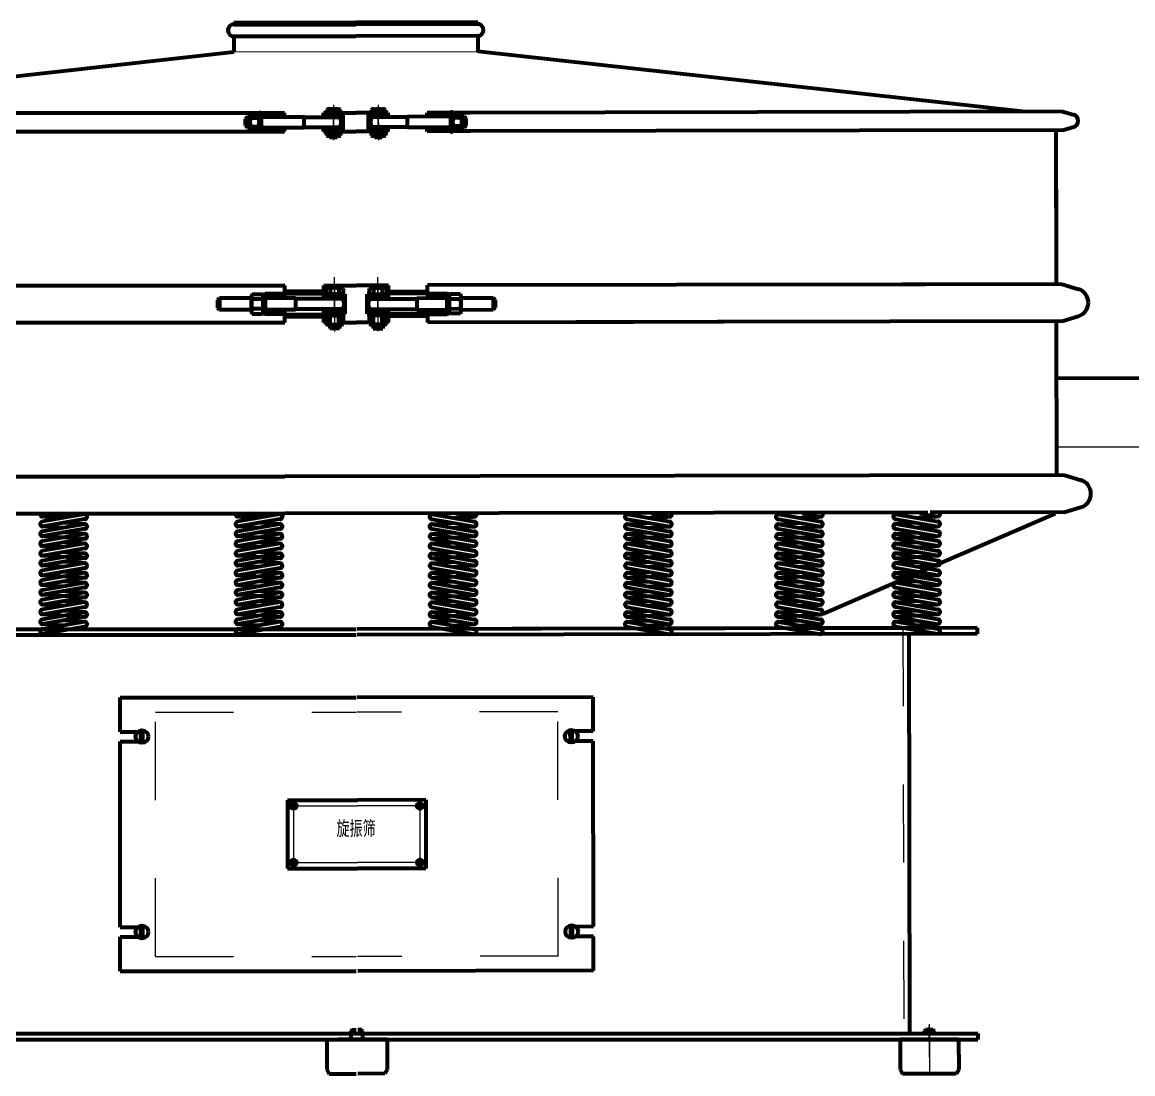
# Model space of a CAD drawing. Header units: millimetres. Extents: x 9671 to 25689, y -17516 to -2951.
# Drawn here: x 21316.52 to 21350.64, y -5479.08 to -5446.79 of the extents above; entities that cross this region are included whole.
import ezdxf

# ---------------------------------------------------------------- set-up
doc = ezdxf.new("R2010")
doc.units = ezdxf.units.MM
doc.linetypes.add('EB_DASH', pattern=[6, 3, -3])
doc.linetypes.add('EB_DASHDOT', pattern=[39, 30, -3, 3, -3])
doc.layers.add('01', color=7, linetype='Continuous')
for name, color, linetype, lineweight in [('CAXA0', 7, 'Continuous', 70), ('CAXA1', 1, 'EB_DASHDOT', 25), ('CAXA2', 6, 'EB_DASH', 25), ('CAXA3', 7, 'Continuous', 25), ('CAXA4', 3, 'Continuous', 25), ('CAXA5', 4, 'Continuous', 25)]:
    doc.layers.add(name, color=color, linetype=linetype, lineweight=lineweight)
doc.styles.add('标准', font='SIMFANG.TTF', dxfattribs={"width": 0.667})

msp = doc.modelspace()

# ---------------------------------------------------------------- linework, layer by layer
at = {"layer": '01', "color": 2}
msp.add_line((21323.022, -5447.699), (21330.518, -5447.692), dxfattribs=at)
at = {"layer": '01', "color": 2, "ltscale": 0.8}
msp.add_line((21348.301, -5459.832), (21352.681, -5459.832), dxfattribs=at)
at = {"layer": 'CAXA0', "color": 2, "ltscale": 0.8}
for p, q in [((21323.022, -5446.799), (21323.022, -5446.859)), ((21323.022, -5446.799), (21326.772, -5446.799)), ((21323.022, -5446.859), (21326.771, -5446.859)), ((21330.517, -5446.792), (21326.767, -5446.799)), ((21330.517, -5446.852), (21326.767, -5446.859)), ((21330.517, -5446.792), (21330.517, -5446.852)), ((21323.022, -5447.219), (21323.022, -5447.699)), ((21323.022, -5447.219), (21326.772, -5447.219)), ((21330.517, -5447.212), (21326.767, -5447.219)), ((21330.517, -5447.212), (21330.518, -5447.692)), ((21306.297, -5449.577), (21323.022, -5447.699)), ((21347.247, -5449.538), (21330.518, -5447.692)), ((21305.06, -5449.577), (21323.802, -5449.577)), ((21323.246, -5449.577), (21323.802, -5449.577)), ((21323.442, -5449.697), (21323.382, -5449.757)), ((21323.382, -5449.967), (21323.382, -5449.757)), ((21323.442, -5449.697), (21323.442, -5450.027)), ((21323.442, -5449.697), (21323.802, -5449.697)), ((21323.516, -5449.664), (21323.516, -5450.06)), ((21323.782, -5449.598), (21323.536, -5449.598)), ((21323.536, -5449.73), (21323.782, -5449.73)), ((21323.802, -5450.162), (21323.802, -5449.562)), ((21323.802, -5449.562), (21323.862, -5449.562)), ((21323.802, -5449.664), (21323.802, -5450.06)), ((21323.862, -5449.562), (21323.862, -5450.162)), ((21323.862, -5449.577), (21324.582, -5449.577)), ((21323.862, -5449.577), (21324.582, -5449.577)), ((21323.862, -5449.697), (21323.862, -5449.607)), ((21323.862, -5449.607), (21324.582, -5449.607)), ((21323.862, -5449.697), (21325.182, -5449.697)), ((21324.582, -5449.697), (21324.582, -5449.577)), ((21325.182, -5450.027), (21325.182, -5449.697)), ((21325.182, -5449.712), (21326.382, -5449.712)), ((21325.782, -5449.712), (21325.782, -5449.577)), ((21325.782, -5449.577), (21325.869, -5449.577)), ((21325.782, -5449.577), (21325.869, -5449.577)), ((21325.782, -5449.712), (21325.782, -5449.577)), ((21325.782, -5449.577), (21325.869, -5449.577)), ((21325.782, -5449.622), (21326.382, -5449.622)), ((21325.869, -5449.479), (21325.869, -5449.622)), ((21326.295, -5449.622), (21325.869, -5449.622)), ((21326.242, -5449.463), (21325.922, -5449.463)), ((21326.202, -5449.622), (21325.962, -5449.622)), ((21325.976, -5449.479), (21325.976, -5449.622)), ((21325.976, -5449.577), (21326.189, -5449.577)), ((21326.189, -5449.479), (21326.189, -5449.622)), ((21326.295, -5449.479), (21326.295, -5449.622)), ((21326.295, -5449.577), (21326.664, -5449.577)), ((21326.295, -5449.577), (21326.772, -5449.577)), ((21326.295, -5449.577), (21326.771, -5449.577)), ((21326.382, -5450.102), (21326.382, -5449.622)), ((21327.248, -5449.576), (21326.772, -5449.577)), ((21327.248, -5449.576), (21326.773, -5449.577)), ((21327.248, -5449.576), (21326.879, -5449.577)), ((21327.761, -5449.62), (21327.161, -5449.621)), ((21327.162, -5450.101), (21327.161, -5449.621)), ((21328.362, -5449.709), (21327.162, -5449.711)), ((21327.248, -5449.478), (21327.248, -5449.621)), ((21327.248, -5449.621), (21327.674, -5449.62)), ((21327.301, -5449.462), (21327.621, -5449.461)), ((21327.341, -5449.621), (21327.581, -5449.62)), ((21327.355, -5449.478), (21327.355, -5449.621)), ((21327.568, -5449.575), (21327.355, -5449.576)), ((21327.568, -5449.478), (21327.568, -5449.62)), ((21327.674, -5449.477), (21327.674, -5449.62)), ((21327.761, -5449.575), (21327.674, -5449.575)), ((21327.761, -5449.575), (21327.674, -5449.575)), ((21327.761, -5449.575), (21327.674, -5449.575)), ((21327.762, -5449.71), (21327.761, -5449.575)), ((21327.762, -5449.71), (21327.761, -5449.575)), ((21329.682, -5449.691), (21328.362, -5449.694)), ((21328.362, -5450.024), (21328.362, -5449.694)), ((21329.681, -5449.571), (21328.961, -5449.573)), ((21329.681, -5449.571), (21328.961, -5449.573)), ((21328.962, -5449.693), (21328.961, -5449.573)), ((21329.681, -5449.601), (21328.961, -5449.603)), ((21329.681, -5449.556), (21329.682, -5450.156)), ((21329.741, -5449.556), (21329.681, -5449.556)), ((21329.682, -5449.691), (21329.681, -5449.601)), ((21348.484, -5449.536), (21329.741, -5449.571)), ((21329.742, -5450.156), (21329.741, -5449.556)), ((21330.297, -5449.57), (21329.741, -5449.571)), ((21329.741, -5449.658), (21329.742, -5450.054)), ((21330.102, -5449.691), (21329.742, -5449.691)), ((21329.761, -5449.592), (21330.008, -5449.592)), ((21330.008, -5449.724), (21329.761, -5449.724)), ((21330.028, -5449.658), (21330.028, -5450.054)), ((21330.102, -5449.691), (21330.162, -5449.751)), ((21330.102, -5449.691), (21330.102, -5450.021)), ((21330.162, -5449.961), (21330.162, -5449.751)), ((21348.484, -5449.536), (21348.823, -5449.633)), ((21323.442, -5450.027), (21323.382, -5449.967)), ((21323.442, -5450.027), (21323.802, -5450.027)), ((21323.536, -5449.994), (21323.782, -5449.994)), ((21323.782, -5450.126), (21323.536, -5450.126)), ((21323.862, -5450.117), (21323.862, -5450.027)), ((21323.862, -5450.027), (21325.182, -5450.027)), ((21323.862, -5450.117), (21324.582, -5450.117)), ((21324.582, -5450.147), (21324.582, -5450.027)), ((21324.582, -5450.147), (21324.582, -5450.027)), ((21325.182, -5450.012), (21326.382, -5450.012)), ((21325.782, -5450.147), (21325.782, -5450.012)), ((21325.782, -5450.147), (21325.782, -5450.012)), ((21325.782, -5450.102), (21326.382, -5450.102)), ((21326.275, -5450.102), (21325.889, -5450.102)), ((21325.889, -5450.102), (21325.889, -5450.165)), ((21326.066, -5450.102), (21326.068, -5450.11)), ((21326.068, -5450.11), (21326.083, -5450.165)), ((21326.099, -5450.102), (21326.115, -5450.165)), ((21326.275, -5450.102), (21326.275, -5450.165)), ((21328.362, -5450.009), (21327.162, -5450.011)), ((21327.762, -5450.1), (21327.162, -5450.101)), ((21327.269, -5450.101), (21327.656, -5450.1)), ((21327.269, -5450.101), (21327.269, -5450.164)), ((21327.446, -5450.101), (21327.429, -5450.164)), ((21327.476, -5450.109), (21327.462, -5450.164)), ((21327.479, -5450.101), (21327.476, -5450.109)), ((21327.656, -5450.1), (21327.656, -5450.163)), ((21327.762, -5450.145), (21327.762, -5450.01)), ((21327.762, -5450.145), (21327.762, -5450.01)), ((21329.682, -5450.021), (21328.362, -5450.024)), ((21328.962, -5450.143), (21328.962, -5450.023)), ((21328.962, -5450.143), (21328.962, -5450.023)), ((21329.682, -5450.111), (21328.962, -5450.113)), ((21329.682, -5450.111), (21329.682, -5450.021)), ((21330.102, -5450.021), (21329.742, -5450.021)), ((21348.485, -5450.106), (21329.742, -5450.141)), ((21330.298, -5450.14), (21329.742, -5450.141)), ((21330.009, -5449.988), (21329.762, -5449.988)), ((21329.762, -5450.12), (21330.009, -5450.12)), ((21330.102, -5450.021), (21330.162, -5449.961)), ((21348.485, -5450.106), (21348.824, -5450.007)), ((21305.06, -5450.147), (21323.802, -5450.147)), ((21323.246, -5450.147), (21323.802, -5450.147)), ((21323.862, -5450.162), (21323.802, -5450.162)), ((21323.862, -5450.147), (21324.582, -5450.147)), ((21323.862, -5450.147), (21324.582, -5450.147)), ((21325.782, -5450.147), (21325.889, -5450.147)), ((21325.782, -5450.147), (21325.889, -5450.147)), ((21325.782, -5450.147), (21325.889, -5450.147)), ((21325.867, -5450.179), (21325.867, -5450.271)), ((21326.275, -5450.165), (21325.889, -5450.165)), ((21325.921, -5450.165), (21326.245, -5450.165)), ((21325.921, -5450.285), (21326.245, -5450.285)), ((21325.962, -5450.285), (21325.962, -5450.327)), ((21326.202, -5450.327), (21325.962, -5450.327)), ((21325.975, -5450.271), (21325.975, -5450.179)), ((21326.191, -5450.271), (21326.191, -5450.179)), ((21326.202, -5450.276), (21326.202, -5450.327)), ((21326.275, -5450.147), (21326.772, -5450.147)), ((21326.275, -5450.147), (21326.772, -5450.147)), ((21326.275, -5450.147), (21326.771, -5450.147)), ((21326.298, -5450.179), (21326.298, -5450.271)), ((21327.269, -5450.146), (21326.773, -5450.147)), ((21327.269, -5450.146), (21326.773, -5450.147)), ((21327.269, -5450.146), (21326.774, -5450.147)), ((21327.246, -5450.179), (21327.246, -5450.27)), ((21327.269, -5450.164), (21327.656, -5450.163)), ((21327.624, -5450.163), (21327.3, -5450.164)), ((21327.624, -5450.283), (21327.3, -5450.284)), ((21327.343, -5450.275), (21327.343, -5450.326)), ((21327.343, -5450.326), (21327.583, -5450.325)), ((21327.354, -5450.269), (21327.354, -5450.178)), ((21327.57, -5450.269), (21327.57, -5450.178)), ((21327.583, -5450.283), (21327.583, -5450.325)), ((21327.762, -5450.145), (21327.656, -5450.145)), ((21327.762, -5450.145), (21327.656, -5450.145)), ((21327.762, -5450.145), (21327.656, -5450.145)), ((21327.678, -5450.178), (21327.678, -5450.269)), ((21329.682, -5450.141), (21328.962, -5450.143)), ((21329.682, -5450.141), (21328.962, -5450.143)), ((21329.682, -5450.156), (21329.742, -5450.156)), ((21348.297, -5454.833), (21348.288, -5450.143)), ((21348.296, -5454.022), (21348.292, -5451.922)), ((21309.306, -5454.874), (21324.588, -5454.874)), ((21324.588, -5455.264), (21324.588, -5454.874)), ((21325.788, -5455.287), (21325.788, -5454.874)), ((21325.788, -5454.874), (21326.777, -5454.874)), ((21325.788, -5454.874), (21326.777, -5454.874)), ((21325.788, -5454.874), (21326.777, -5454.874)), ((21327.777, -5454.872), (21326.788, -5454.874)), ((21327.777, -5454.872), (21326.788, -5454.874)), ((21327.777, -5454.872), (21326.788, -5454.874)), ((21327.778, -5455.285), (21327.777, -5454.872)), ((21344.259, -5454.841), (21328.977, -5454.87)), ((21328.978, -5455.26), (21328.977, -5454.87)), ((21348.463, -5454.833), (21343.546, -5454.842)), ((21348.463, -5454.833), (21348.966, -5454.986)), ((21323.563, -5455.667), (21323.563, -5455.221)), ((21323.583, -5455.146), (21323.907, -5455.146)), ((21323.928, -5455.744), (21323.928, -5455.144)), ((21323.928, -5455.144), (21323.988, -5455.144)), ((21323.928, -5455.667), (21323.928, -5455.221)), ((21323.988, -5455.744), (21323.988, -5455.129)), ((21324.588, -5455.129), (21323.988, -5455.129)), ((21323.988, -5455.144), (21323.988, -5455.759)), ((21324.588, -5455.249), (21323.988, -5455.249)), ((21325.788, -5455.065), (21324.588, -5455.065)), ((21324.588, -5455.125), (21325.788, -5455.125)), ((21326.448, -5455.144), (21325.788, -5455.144)), ((21325.854, -5454.972), (21325.854, -5455.144)), ((21326.381, -5455.144), (21325.854, -5455.144)), ((21326.316, -5454.952), (21325.92, -5454.952)), ((21326.268, -5455.144), (21325.968, -5455.144)), ((21325.986, -5454.972), (21325.986, -5455.144)), ((21326.25, -5454.972), (21326.25, -5455.144)), ((21326.381, -5454.972), (21326.381, -5455.144)), ((21326.448, -5455.744), (21326.448, -5455.144)), ((21327.118, -5455.143), (21327.778, -5455.142)), ((21327.119, -5455.743), (21327.118, -5455.143)), ((21327.183, -5454.971), (21327.184, -5455.143)), ((21327.184, -5455.143), (21327.711, -5455.142)), ((21327.249, -5454.951), (21327.645, -5454.95)), ((21327.298, -5455.143), (21327.598, -5455.143)), ((21327.315, -5454.971), (21327.316, -5455.143)), ((21327.579, -5454.97), (21327.579, -5455.143)), ((21327.711, -5454.97), (21327.711, -5455.142)), ((21327.777, -5455.063), (21328.977, -5455.061)), ((21328.977, -5455.121), (21327.777, -5455.123)), ((21328.977, -5455.125), (21329.577, -5455.124)), ((21328.978, -5455.245), (21329.578, -5455.244)), ((21329.579, -5455.739), (21329.577, -5455.124)), ((21329.578, -5455.139), (21329.579, -5455.754)), ((21329.638, -5455.139), (21329.578, -5455.139)), ((21329.639, -5455.739), (21329.638, -5455.139)), ((21329.638, -5455.662), (21329.638, -5455.215)), ((21329.982, -5455.14), (21329.658, -5455.141)), ((21330.004, -5455.661), (21330.003, -5455.215)), ((21330.003, -5455.258), (21330.988, -5455.256)), ((21330.988, -5455.256), (21331.048, -5455.316)), ((21330.988, -5455.256), (21330.988, -5455.616)), ((21322.578, -5455.264), (21322.518, -5455.324)), ((21322.518, -5455.324), (21322.518, -5455.564)), ((21322.578, -5455.624), (21322.518, -5455.564)), ((21323.563, -5455.264), (21322.578, -5455.264)), ((21322.578, -5455.264), (21322.578, -5455.624)), ((21323.907, -5455.295), (21323.583, -5455.295)), ((21323.907, -5455.593), (21323.583, -5455.593)), ((21323.928, -5455.264), (21323.921, -5455.264)), ((21324.918, -5455.264), (21323.988, -5455.264)), ((21324.918, -5455.264), (21324.918, -5455.624)), ((21326.373, -5455.287), (21324.918, -5455.287)), ((21326.448, -5455.264), (21325.788, -5455.264)), ((21325.968, -5455.264), (21325.968, -5455.287)), ((21326.268, -5455.264), (21326.268, -5455.287)), ((21327.118, -5455.263), (21327.778, -5455.262)), ((21327.192, -5455.286), (21328.648, -5455.283)), ((21327.193, -5455.601), (21328.648, -5455.598)), ((21327.298, -5455.263), (21327.298, -5455.286)), ((21327.598, -5455.263), (21327.598, -5455.285)), ((21328.648, -5455.261), (21329.578, -5455.259)), ((21328.648, -5455.261), (21328.648, -5455.621)), ((21329.638, -5455.259), (21329.644, -5455.259)), ((21329.659, -5455.29), (21329.982, -5455.289)), ((21329.659, -5455.588), (21329.983, -5455.587)), ((21330.988, -5455.616), (21331.048, -5455.556)), ((21331.048, -5455.316), (21331.048, -5455.556)), ((21323.563, -5455.624), (21322.578, -5455.624)), ((21323.583, -5455.742), (21323.907, -5455.742)), ((21323.928, -5455.624), (21323.921, -5455.624)), ((21323.988, -5455.744), (21323.928, -5455.744)), ((21323.988, -5455.744), (21323.928, -5455.744)), ((21324.918, -5455.624), (21323.988, -5455.624)), ((21324.588, -5455.639), (21323.988, -5455.639)), ((21324.588, -5455.759), (21323.988, -5455.759)), ((21324.588, -5456.014), (21324.588, -5455.624)), ((21324.588, -5455.763), (21325.788, -5455.763)), ((21324.588, -5455.823), (21325.788, -5455.823)), ((21326.373, -5455.602), (21324.918, -5455.602)), ((21325.788, -5456.014), (21325.788, -5455.602)), ((21326.448, -5455.624), (21325.788, -5455.624)), ((21326.448, -5455.744), (21325.788, -5455.744)), ((21325.848, -5455.792), (21325.848, -5455.744)), ((21325.848, -5455.744), (21326.388, -5455.744)), ((21326.388, -5455.792), (21325.848, -5455.792)), ((21325.854, -5455.812), (21325.854, -5456.059)), ((21325.92, -5455.792), (21326.316, -5455.792)), ((21325.968, -5455.602), (21325.968, -5455.624)), ((21325.968, -5455.792), (21325.968, -5456.194)), ((21325.986, -5456.059), (21325.986, -5455.812)), ((21326.25, -5456.059), (21326.25, -5455.812)), ((21326.268, -5455.602), (21326.268, -5455.624)), ((21326.268, -5455.792), (21326.268, -5456.194)), ((21326.381, -5455.812), (21326.381, -5456.059)), ((21326.388, -5455.744), (21326.388, -5455.792)), ((21327.118, -5455.623), (21327.778, -5455.622)), ((21327.119, -5455.743), (21327.779, -5455.742)), ((21327.719, -5455.742), (21327.179, -5455.743)), ((21327.179, -5455.743), (21327.179, -5455.791)), ((21327.179, -5455.791), (21327.719, -5455.79)), ((21327.185, -5455.811), (21327.185, -5456.058)), ((21327.647, -5455.79), (21327.251, -5455.791)), ((21327.298, -5455.601), (21327.298, -5455.623)), ((21327.299, -5455.791), (21327.3, -5456.193)), ((21327.317, -5456.058), (21327.317, -5455.811)), ((21327.581, -5456.057), (21327.581, -5455.81)), ((21327.598, -5455.6), (21327.598, -5455.623)), ((21327.599, -5455.791), (21327.6, -5456.193)), ((21327.713, -5455.81), (21327.713, -5456.057)), ((21327.719, -5455.79), (21327.719, -5455.742)), ((21327.779, -5456.012), (21327.778, -5455.6)), ((21328.978, -5455.758), (21327.778, -5455.761)), ((21328.978, -5455.818), (21327.778, -5455.821)), ((21328.648, -5455.621), (21329.578, -5455.619)), ((21328.979, -5456.01), (21328.978, -5455.62)), ((21328.978, -5455.635), (21329.578, -5455.634)), ((21328.979, -5455.755), (21329.579, -5455.754)), ((21329.579, -5455.739), (21329.639, -5455.739)), ((21329.579, -5455.739), (21329.639, -5455.739)), ((21329.638, -5455.619), (21329.645, -5455.619)), ((21329.983, -5455.736), (21329.66, -5455.736)), ((21330.004, -5455.618), (21330.988, -5455.616)), ((21348.466, -5455.973), (21348.968, -5455.818)), ((21348.466, -5455.973), (21348.968, -5455.818)), ((21315.503, -5456.014), (21324.588, -5456.014)), ((21318.251, -5456.014), (21324.588, -5456.014)), ((21318.259, -5456.014), (21324.588, -5456.014)), ((21325.788, -5456.014), (21325.854, -5456.014)), ((21325.788, -5456.014), (21325.854, -5456.014)), ((21325.788, -5456.014), (21325.854, -5456.014)), ((21325.92, -5456.078), (21326.316, -5456.078)), ((21326.268, -5456.194), (21325.968, -5456.194)), ((21326.381, -5456.014), (21326.777, -5456.014)), ((21326.381, -5456.014), (21326.777, -5456.014)), ((21326.381, -5456.014), (21326.777, -5456.014)), ((21327.185, -5456.013), (21326.79, -5456.014)), ((21327.185, -5456.013), (21326.79, -5456.014)), ((21327.185, -5456.013), (21326.79, -5456.014)), ((21327.647, -5456.077), (21327.251, -5456.077)), ((21327.3, -5456.193), (21327.6, -5456.193)), ((21327.779, -5456.012), (21327.713, -5456.012)), ((21327.779, -5456.012), (21327.713, -5456.012)), ((21327.779, -5456.012), (21327.713, -5456.012)), ((21338.063, -5455.993), (21328.979, -5456.01)), ((21335.316, -5455.998), (21328.979, -5456.01)), ((21335.308, -5455.998), (21328.979, -5456.01)), ((21348.466, -5455.973), (21337.883, -5455.993)), ((21348.308, -5460.7), (21348.299, -5455.973)), ((21358.078, -5457.715), (21348.297, -5457.732)), ((21348.542, -5460.7), (21324.588, -5460.741)), ((21348.542, -5460.7), (21349.045, -5460.853)), ((21305.034, -5460.741), (21324.588, -5460.741)), ((21348.544, -5461.84), (21349.046, -5461.685)), ((21348.544, -5461.84), (21349.046, -5461.685)), ((21309.235, -5461.881), (21324.588, -5461.881)), ((21317.699, -5461.881), (21317.15, -5461.977)), ((21318.44, -5461.902), (21317.15, -5462.127)), ((21318.44, -5462.052), (21317.15, -5462.277)), ((21317.799, -5462.014), (21317.183, -5461.977)), ((21318.44, -5461.902), (21318.082, -5461.881)), ((21323.699, -5461.881), (21323.15, -5461.977)), ((21324.44, -5461.902), (21323.15, -5462.127)), ((21324.44, -5462.052), (21323.15, -5462.277)), ((21323.799, -5462.014), (21323.183, -5461.977)), ((21324.44, -5461.902), (21324.082, -5461.881)), ((21344.343, -5461.848), (21324.588, -5461.881)), ((21329.114, -5461.902), (21329.473, -5461.881)), ((21329.114, -5461.902), (21330.404, -5462.127)), ((21329.114, -5462.052), (21330.404, -5462.277)), ((21329.755, -5462.014), (21330.371, -5461.977)), ((21329.855, -5461.881), (21330.404, -5461.977)), ((21335.114, -5461.902), (21335.473, -5461.881)), ((21335.114, -5461.902), (21336.404, -5462.127)), ((21335.114, -5462.052), (21336.404, -5462.277)), ((21335.755, -5462.014), (21336.371, -5461.977)), ((21335.855, -5461.881), (21336.404, -5461.977)), ((21339.753, -5461.902), (21340.111, -5461.881)), ((21339.753, -5461.902), (21341.043, -5462.127)), ((21339.753, -5462.052), (21341.043, -5462.277)), ((21340.393, -5462.014), (21341.01, -5461.977)), ((21340.493, -5461.881), (21341.043, -5461.977)), ((21348.25, -5461.885), (21343.057, -5464.129)), ((21343.355, -5461.896), (21343.713, -5461.875)), ((21343.355, -5461.896), (21344.645, -5462.121)), ((21343.355, -5462.046), (21344.645, -5462.271)), ((21343.996, -5462.008), (21344.612, -5461.971)), ((21344.096, -5461.875), (21344.645, -5461.971)), ((21348.544, -5461.84), (21344.415, -5461.848)), ((21348.25, -5461.84), (21348.25, -5461.885)), ((21318.44, -5462.202), (21317.15, -5462.427)), ((21317.793, -5462.315), (21317.15, -5462.277)), ((21318.44, -5462.352), (21317.15, -5462.577)), ((21318.44, -5462.202), (21317.795, -5462.165)), ((21324.44, -5462.202), (21323.15, -5462.427)), ((21323.793, -5462.315), (21323.15, -5462.277)), ((21324.44, -5462.352), (21323.15, -5462.577)), ((21324.44, -5462.202), (21323.795, -5462.165)), ((21329.114, -5462.202), (21329.759, -5462.165)), ((21329.114, -5462.202), (21330.404, -5462.427)), ((21329.114, -5462.352), (21330.404, -5462.577)), ((21329.762, -5462.315), (21330.404, -5462.277)), ((21335.114, -5462.202), (21335.759, -5462.165)), ((21335.114, -5462.202), (21336.404, -5462.427)), ((21335.114, -5462.352), (21336.404, -5462.577)), ((21335.762, -5462.315), (21336.404, -5462.277)), ((21339.753, -5462.202), (21340.398, -5462.165)), ((21339.753, -5462.202), (21341.043, -5462.427)), ((21339.753, -5462.352), (21341.043, -5462.577)), ((21340.4, -5462.315), (21341.043, -5462.277)), ((21343.355, -5462.196), (21344, -5462.158)), ((21343.355, -5462.196), (21344.645, -5462.421)), ((21343.355, -5462.346), (21344.645, -5462.571)), ((21344.002, -5462.308), (21344.645, -5462.271)), ((21318.44, -5462.502), (21317.15, -5462.727)), ((21318.435, -5462.652), (21317.15, -5462.577)), ((21318.44, -5462.652), (21317.15, -5462.877)), ((21318.44, -5462.502), (21317.795, -5462.465)), ((21324.44, -5462.502), (21323.15, -5462.727)), ((21324.435, -5462.652), (21323.15, -5462.577)), ((21324.44, -5462.652), (21323.15, -5462.877)), ((21324.44, -5462.502), (21323.795, -5462.465)), ((21329.114, -5462.502), (21329.759, -5462.465)), ((21329.114, -5462.502), (21330.404, -5462.727)), ((21329.114, -5462.652), (21330.404, -5462.877)), ((21329.119, -5462.652), (21330.404, -5462.577)), ((21335.114, -5462.502), (21335.759, -5462.465)), ((21335.114, -5462.502), (21336.404, -5462.727)), ((21335.114, -5462.652), (21336.404, -5462.877)), ((21335.119, -5462.652), (21336.404, -5462.577)), ((21339.753, -5462.502), (21340.398, -5462.465)), ((21339.753, -5462.502), (21341.043, -5462.727)), ((21339.753, -5462.652), (21341.043, -5462.877)), ((21339.757, -5462.652), (21341.043, -5462.577)), ((21343.355, -5462.496), (21344, -5462.458)), ((21343.355, -5462.496), (21344.645, -5462.721)), ((21343.355, -5462.646), (21344.645, -5462.871)), ((21343.355, -5462.796), (21344, -5462.758)), ((21343.359, -5462.646), (21344.645, -5462.571)), ((21318.44, -5462.802), (21317.15, -5463.027)), ((21317.793, -5462.915), (21317.15, -5462.877)), ((21318.44, -5462.952), (21317.15, -5463.177)), ((21318.44, -5463.102), (21317.15, -5463.327)), ((21318.44, -5462.802), (21317.795, -5462.765)), ((21318.44, -5463.102), (21317.795, -5463.065)), ((21324.44, -5462.802), (21323.15, -5463.027)), ((21323.793, -5462.915), (21323.15, -5462.877)), ((21324.44, -5462.952), (21323.15, -5463.177)), ((21324.44, -5463.102), (21323.15, -5463.327)), ((21324.44, -5462.802), (21323.795, -5462.765)), ((21324.44, -5463.102), (21323.795, -5463.065)), ((21329.114, -5462.802), (21329.759, -5462.765)), ((21329.114, -5462.802), (21330.404, -5463.027)), ((21329.114, -5462.952), (21330.404, -5463.177)), ((21329.114, -5463.102), (21329.759, -5463.065)), ((21329.114, -5463.102), (21330.404, -5463.327)), ((21329.762, -5462.915), (21330.404, -5462.877)), ((21335.114, -5462.802), (21335.759, -5462.765)), ((21335.114, -5462.802), (21336.404, -5463.027)), ((21335.114, -5462.952), (21336.404, -5463.177)), ((21335.114, -5463.102), (21335.759, -5463.065)), ((21335.114, -5463.102), (21336.404, -5463.327)), ((21335.762, -5462.915), (21336.404, -5462.877)), ((21339.753, -5462.802), (21340.398, -5462.765)), ((21339.753, -5462.802), (21341.043, -5463.027)), ((21339.753, -5462.952), (21341.043, -5463.177)), ((21339.753, -5463.102), (21340.398, -5463.065)), ((21339.753, -5463.102), (21341.043, -5463.327)), ((21340.4, -5462.915), (21341.043, -5462.877)), ((21343.355, -5462.796), (21344.645, -5463.021)), ((21343.355, -5462.946), (21344.645, -5463.171)), ((21343.355, -5463.096), (21344, -5463.058)), ((21343.355, -5463.096), (21344.645, -5463.321)), ((21344.002, -5462.908), (21344.645, -5462.871)), ((21318.435, -5463.252), (21317.15, -5463.177)), ((21318.44, -5463.252), (21317.15, -5463.477)), ((21318.44, -5463.402), (21317.15, -5463.627)), ((21318.44, -5463.402), (21317.795, -5463.365)), ((21324.435, -5463.252), (21323.15, -5463.177)), ((21324.44, -5463.252), (21323.15, -5463.477)), ((21324.44, -5463.402), (21323.15, -5463.627)), ((21324.44, -5463.402), (21323.795, -5463.365)), ((21329.114, -5463.252), (21330.404, -5463.477)), ((21329.114, -5463.402), (21329.759, -5463.365)), ((21329.114, -5463.402), (21330.404, -5463.627)), ((21329.119, -5463.252), (21330.404, -5463.177)), ((21335.114, -5463.252), (21336.404, -5463.477)), ((21335.114, -5463.402), (21335.759, -5463.365)), ((21335.114, -5463.402), (21336.404, -5463.627)), ((21335.119, -5463.252), (21336.404, -5463.177)), ((21339.753, -5463.252), (21341.043, -5463.477)), ((21339.753, -5463.402), (21340.398, -5463.365)), ((21339.753, -5463.402), (21341.043, -5463.627)), ((21339.757, -5463.252), (21341.043, -5463.177)), ((21343.355, -5463.246), (21344.645, -5463.471)), ((21343.355, -5463.396), (21344, -5463.358)), ((21343.355, -5463.396), (21344.645, -5463.621)), ((21343.359, -5463.246), (21344.645, -5463.171)), ((21317.793, -5463.515), (21317.15, -5463.477)), ((21318.44, -5463.552), (21317.15, -5463.777)), ((21318.44, -5463.702), (21317.15, -5463.927)), ((21318.435, -5463.852), (21317.15, -5463.777)), ((21318.44, -5463.702), (21317.795, -5463.665)), ((21323.793, -5463.515), (21323.15, -5463.477)), ((21324.44, -5463.552), (21323.15, -5463.777)), ((21324.44, -5463.702), (21323.15, -5463.927)), ((21324.435, -5463.852), (21323.15, -5463.777)), ((21324.44, -5463.702), (21323.795, -5463.665)), ((21329.114, -5463.552), (21330.404, -5463.777)), ((21329.114, -5463.702), (21329.759, -5463.665)), ((21329.114, -5463.702), (21330.404, -5463.927)), ((21329.119, -5463.852), (21330.404, -5463.777)), ((21329.762, -5463.515), (21330.404, -5463.477)), ((21335.114, -5463.552), (21336.404, -5463.777)), ((21335.114, -5463.702), (21335.759, -5463.665)), ((21335.114, -5463.702), (21336.404, -5463.927)), ((21335.119, -5463.852), (21336.404, -5463.777)), ((21335.762, -5463.515), (21336.404, -5463.477)), ((21339.753, -5463.552), (21341.043, -5463.777)), ((21339.753, -5463.702), (21340.398, -5463.665)), ((21339.753, -5463.702), (21341.043, -5463.927)), ((21339.757, -5463.852), (21341.043, -5463.777)), ((21340.4, -5463.515), (21341.043, -5463.477)), ((21343.355, -5463.546), (21344.645, -5463.771)), ((21343.355, -5463.696), (21344, -5463.658)), ((21343.355, -5463.696), (21344.645, -5463.921)), ((21343.359, -5463.846), (21344.645, -5463.771)), ((21344.002, -5463.508), (21344.645, -5463.471)), ((21318.44, -5463.852), (21317.15, -5464.077)), ((21318.44, -5464.002), (21317.15, -5464.227)), ((21317.793, -5464.115), (21317.15, -5464.077)), ((21318.44, -5464.002), (21317.795, -5463.965)), ((21324.44, -5463.852), (21323.15, -5464.077)), ((21324.44, -5464.002), (21323.15, -5464.227)), ((21323.793, -5464.115), (21323.15, -5464.077)), ((21324.44, -5464.002), (21323.795, -5463.965)), ((21329.114, -5463.852), (21330.404, -5464.077)), ((21329.114, -5464.002), (21329.759, -5463.965)), ((21329.114, -5464.002), (21330.404, -5464.227)), ((21329.762, -5464.115), (21330.404, -5464.077)), ((21335.114, -5463.852), (21336.404, -5464.077)), ((21335.114, -5464.002), (21335.759, -5463.965)), ((21335.114, -5464.002), (21336.404, -5464.227)), ((21335.762, -5464.115), (21336.404, -5464.077)), ((21339.753, -5463.852), (21341.043, -5464.077)), ((21339.753, -5464.002), (21340.398, -5463.965)), ((21339.753, -5464.002), (21341.043, -5464.227)), ((21340.4, -5464.115), (21341.043, -5464.077)), ((21343.355, -5463.846), (21344.645, -5464.071)), ((21343.355, -5463.996), (21344, -5463.958)), ((21343.355, -5463.996), (21344.645, -5464.221)), ((21344.002, -5464.108), (21344.645, -5464.071)), ((21318.44, -5464.152), (21317.15, -5464.377)), ((21318.44, -5464.302), (21317.15, -5464.527)), ((21318.435, -5464.452), (21317.15, -5464.377)), ((21318.44, -5464.452), (21317.15, -5464.677)), ((21318.44, -5464.302), (21317.795, -5464.265)), ((21324.44, -5464.152), (21323.15, -5464.377)), ((21324.44, -5464.302), (21323.15, -5464.527)), ((21324.435, -5464.452), (21323.15, -5464.377)), ((21324.44, -5464.452), (21323.15, -5464.677)), ((21324.44, -5464.302), (21323.795, -5464.265)), ((21329.114, -5464.152), (21330.404, -5464.377)), ((21329.114, -5464.302), (21329.759, -5464.265)), ((21329.114, -5464.302), (21330.404, -5464.527)), ((21329.114, -5464.452), (21330.404, -5464.677)), ((21329.119, -5464.452), (21330.404, -5464.377)), ((21335.114, -5464.152), (21336.404, -5464.377)), ((21335.114, -5464.302), (21335.759, -5464.265)), ((21335.114, -5464.302), (21336.404, -5464.527)), ((21335.114, -5464.452), (21336.404, -5464.677)), ((21335.119, -5464.452), (21336.404, -5464.377)), ((21339.753, -5464.152), (21341.043, -5464.377)), ((21339.753, -5464.302), (21340.398, -5464.265)), ((21339.753, -5464.302), (21341.043, -5464.527)), ((21339.753, -5464.452), (21341.043, -5464.677)), ((21339.757, -5464.452), (21341.043, -5464.377)), ((21343.057, -5464.129), (21341.12, -5464.967)), ((21343.355, -5464.146), (21344.645, -5464.371)), ((21343.355, -5464.296), (21344, -5464.258)), ((21343.355, -5464.296), (21344.645, -5464.521)), ((21343.355, -5464.446), (21344.645, -5464.671)), ((21343.359, -5464.446), (21344.645, -5464.371)), ((21318.44, -5464.602), (21317.15, -5464.827)), ((21317.793, -5464.715), (21317.15, -5464.677)), ((21318.44, -5464.752), (21317.15, -5464.977)), ((21318.44, -5464.602), (21317.795, -5464.565)), ((21324.44, -5464.602), (21323.15, -5464.827)), ((21323.793, -5464.715), (21323.15, -5464.677)), ((21324.44, -5464.752), (21323.15, -5464.977)), ((21324.44, -5464.602), (21323.795, -5464.565)), ((21329.114, -5464.602), (21329.759, -5464.565)), ((21329.114, -5464.602), (21330.404, -5464.827)), ((21329.114, -5464.752), (21330.404, -5464.977)), ((21329.762, -5464.715), (21330.404, -5464.677)), ((21335.114, -5464.602), (21335.759, -5464.565)), ((21335.114, -5464.602), (21336.404, -5464.827)), ((21335.114, -5464.752), (21336.404, -5464.977)), ((21335.762, -5464.715), (21336.404, -5464.677)), ((21339.753, -5464.602), (21340.398, -5464.565)), ((21339.753, -5464.602), (21341.043, -5464.827)), ((21339.753, -5464.752), (21341.043, -5464.977)), ((21340.4, -5464.715), (21341.043, -5464.677)), ((21343.355, -5464.596), (21344, -5464.558)), ((21343.355, -5464.596), (21344.645, -5464.821)), ((21343.355, -5464.746), (21344.645, -5464.971)), ((21344.002, -5464.708), (21344.645, -5464.671)), ((21318.44, -5464.902), (21317.15, -5465.127)), ((21318.435, -5465.052), (21317.15, -5464.977)), ((21318.44, -5465.052), (21317.15, -5465.277)), ((21318.44, -5464.902), (21317.795, -5464.865)), ((21324.44, -5464.902), (21323.15, -5465.127)), ((21324.435, -5465.052), (21323.15, -5464.977)), ((21324.44, -5465.052), (21323.15, -5465.277)), ((21324.44, -5464.902), (21323.795, -5464.865)), ((21329.114, -5464.902), (21329.759, -5464.865)), ((21329.114, -5464.902), (21330.404, -5465.127)), ((21329.114, -5465.052), (21330.404, -5465.277)), ((21329.119, -5465.052), (21330.404, -5464.977)), ((21335.114, -5464.902), (21335.759, -5464.865)), ((21335.114, -5464.902), (21336.404, -5465.127)), ((21335.114, -5465.052), (21336.404, -5465.277)), ((21335.119, -5465.052), (21336.404, -5464.977)), ((21339.753, -5464.902), (21340.398, -5464.865)), ((21339.753, -5464.902), (21341.043, -5465.127)), ((21339.753, -5465.052), (21341.043, -5465.277)), ((21339.757, -5465.052), (21341.043, -5464.977)), ((21343.355, -5464.896), (21344, -5464.858)), ((21343.355, -5464.896), (21344.645, -5465.121)), ((21343.355, -5465.046), (21344.645, -5465.271)), ((21343.359, -5465.046), (21344.645, -5464.971)), ((21307.727, -5465.427), (21326.778, -5465.427)), ((21309.827, -5465.427), (21326.778, -5465.427)), ((21318.44, -5465.202), (21317.15, -5465.427)), ((21317.793, -5465.315), (21317.15, -5465.277)), ((21318.44, -5465.352), (21317.15, -5465.577)), ((21318.44, -5465.202), (21317.795, -5465.165)), ((21324.44, -5465.202), (21323.15, -5465.427)), ((21323.793, -5465.315), (21323.15, -5465.277)), ((21324.44, -5465.352), (21323.15, -5465.577)), ((21324.44, -5465.202), (21323.795, -5465.165)), ((21345.858, -5465.391), (21326.807, -5465.427)), ((21343.758, -5465.395), (21326.807, -5465.427)), ((21329.114, -5465.202), (21329.759, -5465.165)), ((21329.114, -5465.202), (21330.404, -5465.427)), ((21329.114, -5465.352), (21330.404, -5465.577)), ((21329.762, -5465.315), (21330.404, -5465.277)), ((21335.114, -5465.202), (21335.759, -5465.165)), ((21335.114, -5465.202), (21336.404, -5465.427)), ((21335.114, -5465.352), (21336.404, -5465.577)), ((21335.762, -5465.315), (21336.404, -5465.277)), ((21339.753, -5465.202), (21340.398, -5465.165)), ((21339.753, -5465.202), (21341.043, -5465.427)), ((21339.753, -5465.352), (21341.043, -5465.577)), ((21340.4, -5465.315), (21341.043, -5465.277)), ((21343.355, -5465.196), (21344, -5465.158)), ((21343.355, -5465.196), (21344.645, -5465.421)), ((21343.355, -5465.346), (21344.645, -5465.571)), ((21344.002, -5465.308), (21344.645, -5465.271)), ((21345.858, -5465.391), (21345.858, -5465.571)), ((21307.727, -5465.607), (21326.778, -5465.607)), ((21345.858, -5465.571), (21326.807, -5465.607)), ((21343.758, -5465.575), (21343.781, -5477.847)), ((21319.529, -5467.527), (21326.777, -5467.527)), ((21319.529, -5468.577), (21319.529, -5467.527)), ((21334.06, -5467.513), (21326.812, -5467.527)), ((21334.062, -5468.563), (21334.06, -5467.513)), ((21320.171, -5468.92), (21320.171, -5468.534)), ((21320.231, -5468.92), (21320.231, -5468.534)), ((21333.361, -5468.907), (21333.36, -5468.522)), ((21333.421, -5468.907), (21333.42, -5468.522)), ((21334.062, -5468.563), (21333.515, -5468.564)), ((21319.529, -5468.577), (21320.076, -5468.577)), ((21319.529, -5468.877), (21320.076, -5468.877)), ((21319.529, -5474.577), (21319.529, -5468.877)), ((21334.063, -5468.863), (21333.515, -5468.864)), ((21334.073, -5474.563), (21334.063, -5468.863)), ((21324.677, -5470.677), (21324.677, -5472.777)), ((21324.677, -5470.677), (21326.818, -5470.677)), ((21328.918, -5470.673), (21326.818, -5470.677)), ((21328.918, -5470.673), (21328.922, -5472.773)), ((21324.677, -5472.777), (21326.822, -5472.777)), ((21328.922, -5472.773), (21326.822, -5472.777)), ((21319.529, -5474.577), (21320.076, -5474.577)), ((21320.171, -5474.92), (21320.171, -5474.534)), ((21320.231, -5474.92), (21320.231, -5474.534)), ((21333.372, -5474.907), (21333.372, -5474.522)), ((21333.432, -5474.907), (21333.432, -5474.522)), ((21334.073, -5474.563), (21333.526, -5474.564)), ((21319.529, -5475.927), (21319.529, -5474.877)), ((21319.529, -5474.877), (21320.076, -5474.877)), ((21334.074, -5474.863), (21333.527, -5474.864)), ((21334.076, -5475.913), (21334.074, -5474.863)), ((21319.529, -5475.927), (21326.777, -5475.927)), ((21334.076, -5475.913), (21326.828, -5475.927)), ((21326.627, -5477.757), (21326.657, -5477.727)), ((21326.627, -5478.027), (21326.627, -5477.757)), ((21326.777, -5477.757), (21326.627, -5477.757)), ((21326.657, -5477.727), (21326.777, -5477.727)), ((21326.951, -5477.727), (21326.831, -5477.727)), ((21326.831, -5477.757), (21326.981, -5477.757)), ((21326.981, -5477.757), (21326.951, -5477.727)), ((21326.982, -5478.027), (21326.981, -5477.757)), ((21344.238, -5477.759), (21344.268, -5477.729)), ((21344.239, -5477.849), (21344.238, -5477.759)), ((21344.238, -5477.759), (21344.538, -5477.759)), ((21344.508, -5477.729), (21344.268, -5477.729)), ((21344.538, -5477.759), (21344.508, -5477.729)), ((21344.539, -5477.849), (21344.538, -5477.759)), ((21307.727, -5477.847), (21345.881, -5477.847)), ((21307.727, -5478.027), (21345.882, -5478.027)), ((21309.827, -5478.027), (21343.727, -5478.027)), ((21325.877, -5478.027), (21325.877, -5478.947)), ((21325.877, -5478.027), (21326.777, -5478.027)), ((21326.184, -5478.027), (21327.384, -5478.027)), ((21327.424, -5478.026), (21326.224, -5478.028)), ((21327.732, -5478.025), (21326.832, -5478.027)), ((21327.732, -5478.025), (21327.733, -5478.945)), ((21344.239, -5478.029), (21343.489, -5478.031)), ((21343.489, -5478.031), (21343.491, -5478.951)), ((21344.982, -5478.028), (21343.782, -5478.03)), ((21345.289, -5478.027), (21344.239, -5478.029)), ((21345.289, -5478.027), (21345.291, -5478.947)), ((21345.881, -5477.847), (21345.882, -5478.027)), ((21325.877, -5478.947), (21325.952, -5479.077)), ((21325.952, -5479.077), (21326.777, -5479.077)), ((21327.659, -5479.075), (21326.834, -5479.077)), ((21327.733, -5478.945), (21327.659, -5479.075)), ((21343.491, -5478.951), (21343.566, -5479.08)), ((21345.216, -5479.077), (21343.566, -5479.08)), ((21345.291, -5478.947), (21345.216, -5479.077))]:
    msp.add_line(p, q, dxfattribs=at)
at = {"layer": 'CAXA0', "color": 2, "linetype": 'EB_DASHDOT', "lineweight": 25, "ltscale": 0.8}
for p, q in [((21326.082, -5450.187), (21326.082, -5449.539)), ((21327.462, -5450.186), (21327.461, -5449.538)), ((21324.677, -5470.857), (21326.818, -5470.857)), ((21324.857, -5470.677), (21324.857, -5472.777)), ((21328.918, -5470.853), (21326.818, -5470.857)), ((21328.738, -5470.673), (21328.742, -5472.773)), ((21324.677, -5472.597), (21326.821, -5472.597)), ((21328.921, -5472.593), (21326.821, -5472.597)), ((21344.388, -5477.558), (21344.389, -5478.076)), ((21344.388, -5477.558), (21344.389, -5478.076))]:
    msp.add_line(p, q, dxfattribs=at)
at = {"layer": 'CAXA0', "color": 2, "ltscale": 0.8}
for centre, radius in [((21320.201, -5468.727), 0.195), ((21333.391, -5468.715), 0.195), ((21324.857, -5470.857), 0.09), ((21328.738, -5470.853), 0.09), ((21324.857, -5472.597), 0.09), ((21328.741, -5472.593), 0.09), ((21320.201, -5474.727), 0.195), ((21333.402, -5474.715), 0.195)]:
    msp.add_circle(centre, radius, dxfattribs=at)
for centre, radius, start, end in [((21323.022, -5447.039), 0.18, 90, 270), ((21330.517, -5447.032), 0.18, 270.1093, 90.1093), ((21323.636, -5449.664), 0.12, 146.6276, 213.3724), ((21323.966, -5449.862), 0.45, 162.9524, 197.0476), ((21323.682, -5449.664), 0.12, 326.6276, 33.3724), ((21323.352, -5449.862), 0.45, 342.9524, 17.0476), ((21325.922, -5449.559), 0.096, 56.3278, 123.6722), ((21326.082, -5449.823), 0.36, 72.7925, 107.2075), ((21326.242, -5449.559), 0.096, 56.3278, 123.6722), ((21326.082, -5449.862), 0.24, 321.3178, 38.6822), ((21327.462, -5449.861), 0.24, 141.4271, 218.7915), ((21327.302, -5449.558), 0.096, 56.4371, 123.7816), ((21327.462, -5449.822), 0.36, 72.9018, 107.3168), ((21327.621, -5449.557), 0.096, 56.4371, 123.7816), ((21329.861, -5449.658), 0.12, 146.7369, 213.4817), ((21330.192, -5449.855), 0.45, 163.0617, 197.157), ((21329.908, -5449.658), 0.12, 326.7369, 33.4817), ((21329.578, -5449.857), 0.45, 343.0617, 17.157), ((21348.77, -5449.82), 0.195, 286.1748, 74.0438), ((21323.636, -5450.06), 0.12, 146.6276, 213.3724), ((21323.682, -5450.06), 0.12, 326.6276, 33.3724), ((21329.862, -5450.054), 0.12, 146.7369, 213.4817), ((21329.909, -5450.054), 0.12, 326.7369, 33.4817), ((21325.921, -5450.273), 0.108, 60, 120), ((21325.921, -5450.177), 0.108, 240, 300), ((21326.083, -5450.575), 0.41, 74.7385, 105.2615), ((21326.083, -5449.875), 0.41, 254.7385, 285.2615), ((21326.245, -5450.273), 0.108, 60, 120), ((21326.245, -5450.177), 0.108, 240, 300), ((21327.3, -5450.272), 0.108, 60.1093, 120.1093), ((21327.3, -5450.176), 0.108, 240.1093, 300.1093), ((21327.463, -5450.573), 0.41, 74.8478, 105.3708), ((21327.461, -5449.874), 0.41, 254.8478, 285.3708), ((21327.624, -5450.271), 0.108, 60.1093, 120.1093), ((21327.624, -5450.176), 0.108, 240.1093, 300.1093), ((21323.705, -5455.221), 0.143, 148.5942, 211.4058), ((21323.785, -5455.221), 0.143, 328.5942, 31.4058), ((21325.92, -5455.072), 0.12, 56.6276, 123.3724), ((21326.118, -5455.402), 0.45, 72.9524, 107.0476), ((21326.316, -5455.072), 0.12, 56.6276, 123.3724), ((21327.249, -5455.071), 0.12, 56.7369, 123.4817), ((21327.448, -5455.401), 0.45, 73.0617, 107.157), ((21327.645, -5455.07), 0.12, 56.7369, 123.4817), ((21329.78, -5455.215), 0.143, 148.7035, 211.5152), ((21329.86, -5455.215), 0.143, 328.7035, 31.5152), ((21348.839, -5455.402), 0.435, 0.1093, 73.0598), ((21324.103, -5455.444), 0.54, 163.9966, 196.0034), ((21323.705, -5455.667), 0.143, 148.5942, 211.4058), ((21323.388, -5455.444), 0.54, 343.9966, 16.0034), ((21323.785, -5455.667), 0.143, 328.5942, 31.4058), ((21326.118, -5455.444), 0.3, 328.3318, 31.6682), ((21327.448, -5455.443), 0.3, 148.4411, 211.7776), ((21330.178, -5455.438), 0.54, 164.1059, 196.1127), ((21329.781, -5455.662), 0.143, 148.7035, 211.5152), ((21329.463, -5455.439), 0.54, 344.1059, 16.1127), ((21329.861, -5455.662), 0.143, 328.7035, 31.5152), ((21348.839, -5455.402), 0.435, 287.1589, 0.1093), ((21348.839, -5455.402), 0.435, 287.1589, 0.1093), ((21325.92, -5455.912), 0.12, 56.6276, 123.3724), ((21326.118, -5456.242), 0.45, 72.9524, 107.0476), ((21326.316, -5455.912), 0.12, 56.6276, 123.3724), ((21327.251, -5455.911), 0.12, 56.7369, 123.4817), ((21327.45, -5456.241), 0.45, 73.0617, 107.157), ((21327.647, -5455.91), 0.12, 56.7369, 123.4817), ((21325.92, -5455.958), 0.12, 236.6276, 303.3724), ((21326.118, -5455.628), 0.45, 252.9524, 287.0476), ((21326.316, -5455.958), 0.12, 236.6276, 303.3724), ((21327.251, -5455.958), 0.12, 236.7369, 303.4817), ((21327.448, -5455.627), 0.45, 253.0617, 287.157), ((21327.647, -5455.957), 0.12, 236.7369, 303.4817), ((21348.918, -5461.269), 0.435, 0.1093, 73.0598), ((21348.918, -5461.269), 0.435, 287.1589, 0.1093), ((21348.918, -5461.269), 0.435, 287.1589, 0.1093), ((21317.15, -5461.902), 0.075, 163.8797, 270), ((21318.44, -5461.827), 0.075, 270, 284.6395), ((21318.44, -5461.977), 0.075, 270, 90), ((21323.15, -5461.902), 0.075, 163.8797, 270), ((21324.44, -5461.827), 0.075, 270, 284.6395), ((21324.44, -5461.977), 0.075, 270, 90), ((21329.114, -5461.977), 0.075, 90, 270), ((21329.114, -5461.827), 0.075, 255.3605, 270), ((21330.404, -5461.902), 0.075, 270, 16.1203), ((21335.114, -5461.977), 0.075, 90, 270), ((21335.114, -5461.827), 0.075, 255.3605, 270), ((21336.404, -5461.902), 0.075, 270, 16.1203), ((21339.753, -5461.977), 0.075, 90, 270), ((21339.753, -5461.827), 0.075, 255.3605, 270), ((21341.043, -5461.902), 0.075, 270, 16.1203), ((21343.355, -5461.971), 0.075, 90, 270), ((21343.355, -5461.821), 0.075, 255.3605, 270), ((21344.645, -5461.896), 0.075, 270, 16.1203), ((21317.15, -5462.202), 0.075, 90, 270), ((21318.44, -5462.277), 0.075, 270, 90), ((21323.15, -5462.202), 0.075, 90, 270), ((21324.44, -5462.277), 0.075, 270, 90), ((21329.114, -5462.277), 0.075, 90, 270), ((21330.404, -5462.202), 0.075, 270, 90), ((21335.114, -5462.277), 0.075, 90, 270), ((21336.404, -5462.202), 0.075, 270, 90), ((21339.753, -5462.277), 0.075, 90, 270), ((21341.043, -5462.202), 0.075, 270, 90), ((21343.355, -5462.271), 0.075, 90, 270), ((21344.645, -5462.196), 0.075, 270, 90), ((21344.645, -5462.496), 0.075, 270, 90), ((21317.15, -5462.502), 0.075, 90, 270), ((21317.15, -5462.802), 0.075, 90, 270), ((21318.44, -5462.577), 0.075, 270, 90), ((21323.15, -5462.502), 0.075, 90, 270), ((21323.15, -5462.802), 0.075, 90, 270), ((21324.44, -5462.577), 0.075, 270, 90), ((21329.114, -5462.577), 0.075, 90, 270), ((21330.404, -5462.502), 0.075, 270, 90), ((21330.404, -5462.802), 0.075, 270, 90), ((21335.114, -5462.577), 0.075, 90, 270), ((21336.404, -5462.502), 0.075, 270, 90), ((21336.404, -5462.802), 0.075, 270, 90), ((21339.753, -5462.577), 0.075, 90, 270), ((21341.043, -5462.502), 0.075, 270, 90), ((21341.043, -5462.802), 0.075, 270, 90), ((21343.355, -5462.571), 0.075, 90, 270), ((21344.645, -5462.796), 0.075, 270, 90), ((21317.15, -5463.102), 0.075, 90, 270), ((21318.44, -5462.877), 0.075, 270, 90), ((21318.44, -5463.177), 0.075, 270, 90), ((21323.15, -5463.102), 0.075, 90, 270), ((21324.44, -5462.877), 0.075, 270, 90), ((21324.44, -5463.177), 0.075, 270, 90), ((21329.114, -5462.877), 0.075, 90, 270), ((21329.114, -5463.177), 0.075, 90, 270), ((21330.404, -5463.102), 0.075, 270, 90), ((21335.114, -5462.877), 0.075, 90, 270), ((21335.114, -5463.177), 0.075, 90, 270), ((21336.404, -5463.102), 0.075, 270, 90), ((21339.753, -5462.877), 0.075, 90, 270), ((21339.753, -5463.177), 0.075, 90, 270), ((21341.043, -5463.102), 0.075, 270, 90), ((21343.355, -5462.871), 0.075, 90, 270), ((21343.355, -5463.171), 0.075, 90, 270), ((21344.645, -5463.096), 0.075, 270, 90), ((21317.15, -5463.402), 0.075, 90, 270), ((21318.44, -5463.477), 0.075, 270, 90), ((21323.15, -5463.402), 0.075, 90, 270), ((21324.44, -5463.477), 0.075, 270, 90), ((21329.114, -5463.477), 0.075, 90, 270), ((21330.404, -5463.402), 0.075, 270, 90), ((21335.114, -5463.477), 0.075, 90, 270), ((21336.404, -5463.402), 0.075, 270, 90), ((21339.753, -5463.477), 0.075, 90, 270), ((21341.043, -5463.402), 0.075, 270, 90), ((21343.355, -5463.471), 0.075, 90, 270), ((21344.645, -5463.396), 0.075, 270, 90), ((21317.15, -5463.702), 0.075, 90, 270), ((21318.44, -5463.777), 0.075, 270, 90), ((21323.15, -5463.702), 0.075, 90, 270), ((21324.44, -5463.777), 0.075, 270, 90), ((21329.114, -5463.777), 0.075, 90, 270), ((21330.404, -5463.702), 0.075, 270, 90), ((21335.114, -5463.777), 0.075, 90, 270), ((21336.404, -5463.702), 0.075, 270, 90), ((21339.753, -5463.777), 0.075, 90, 270), ((21341.043, -5463.702), 0.075, 270, 90), ((21343.355, -5463.771), 0.075, 90, 270), ((21344.645, -5463.696), 0.075, 270, 90), ((21317.15, -5464.002), 0.075, 90, 270), ((21318.44, -5464.077), 0.075, 270, 90), ((21323.15, -5464.002), 0.075, 90, 270), ((21324.44, -5464.077), 0.075, 270, 90), ((21329.114, -5464.077), 0.075, 90, 270), ((21330.404, -5464.002), 0.075, 270, 90), ((21335.114, -5464.077), 0.075, 90, 270), ((21336.404, -5464.002), 0.075, 270, 90), ((21339.753, -5464.077), 0.075, 90, 270), ((21341.043, -5464.002), 0.075, 270, 90), ((21343.355, -5464.071), 0.075, 90, 270), ((21344.645, -5463.996), 0.075, 270, 90), ((21317.15, -5464.302), 0.075, 90, 270), ((21318.44, -5464.377), 0.075, 270, 90), ((21323.15, -5464.302), 0.075, 90, 270), ((21324.44, -5464.377), 0.075, 270, 90), ((21329.114, -5464.377), 0.075, 90, 270), ((21330.404, -5464.302), 0.075, 270, 90), ((21335.114, -5464.377), 0.075, 90, 270), ((21336.404, -5464.302), 0.075, 270, 90), ((21339.753, -5464.377), 0.075, 90, 270), ((21341.043, -5464.302), 0.075, 270, 90), ((21343.355, -5464.371), 0.075, 90, 270), ((21344.645, -5464.296), 0.075, 270, 90), ((21317.15, -5464.602), 0.075, 90, 270), ((21318.44, -5464.677), 0.075, 270, 90), ((21323.15, -5464.602), 0.075, 90, 270), ((21324.44, -5464.677), 0.075, 270, 90), ((21329.114, -5464.677), 0.075, 90, 270), ((21330.404, -5464.602), 0.075, 270, 90), ((21335.114, -5464.677), 0.075, 90, 270), ((21336.404, -5464.602), 0.075, 270, 90), ((21339.753, -5464.677), 0.075, 90, 270), ((21341.043, -5464.602), 0.075, 270, 90), ((21343.355, -5464.671), 0.075, 90, 270), ((21344.645, -5464.596), 0.075, 270, 90), ((21317.15, -5464.902), 0.075, 90, 270), ((21317.15, -5465.202), 0.075, 90, 270), ((21318.44, -5464.977), 0.075, 270, 90), ((21323.15, -5464.902), 0.075, 90, 270), ((21323.15, -5465.202), 0.075, 90, 270), ((21324.44, -5464.977), 0.075, 270, 90), ((21329.114, -5464.977), 0.075, 90, 270), ((21330.404, -5464.902), 0.075, 270, 90), ((21330.404, -5465.202), 0.075, 270, 90), ((21335.114, -5464.977), 0.075, 90, 270), ((21336.404, -5464.902), 0.075, 270, 90), ((21336.404, -5465.202), 0.075, 270, 90), ((21339.753, -5464.977), 0.075, 90, 270), ((21341.043, -5464.902), 0.075, 270, 90), ((21341.043, -5465.202), 0.075, 270, 90), ((21343.355, -5464.971), 0.075, 90, 270), ((21344.645, -5464.896), 0.075, 270, 90), ((21344.645, -5465.196), 0.075, 270, 90), ((21317.15, -5465.502), 0.075, 90, 270), ((21318.44, -5465.277), 0.075, 270, 90), ((21323.15, -5465.502), 0.075, 90, 270), ((21324.44, -5465.277), 0.075, 270, 90), ((21329.114, -5465.277), 0.075, 90, 270), ((21330.404, -5465.502), 0.075, 270, 90), ((21335.114, -5465.277), 0.075, 90, 270), ((21336.404, -5465.502), 0.075, 270, 90), ((21339.753, -5465.277), 0.075, 90, 270), ((21341.043, -5465.502), 0.075, 270, 90), ((21343.355, -5465.271), 0.075, 90, 270), ((21344.645, -5465.496), 0.075, 270, 90)]:
    msp.add_arc(centre, radius, start, end, dxfattribs=at)
at = {"layer": 'CAXA1', "color": 2, "linetype": 'EB_DASHDOT', "lineweight": 25, "ltscale": 0.8}
for p, q in [((21326.082, -5449.328), (21326.082, -5450.417)), ((21327.461, -5449.327), (21327.463, -5450.416)), ((21326.082, -5450.012), (21326.082, -5450.255)), ((21326.083, -5450.075), (21326.083, -5450.375)), ((21327.462, -5450.011), (21327.463, -5450.254)), ((21327.462, -5450.074), (21327.462, -5450.374)), ((21326.118, -5455.819), (21326.118, -5454.619)), ((21326.118, -5454.862), (21326.118, -5456.284)), ((21327.449, -5455.817), (21327.447, -5454.617)), ((21327.447, -5454.861), (21327.45, -5456.283)), ((21326.118, -5455.083), (21326.118, -5455.834)), ((21327.447, -5455.082), (21327.449, -5455.833)), ((21326.118, -5455.654), (21326.118, -5455.882)), ((21326.118, -5455.702), (21326.118, -5456.168)), ((21327.448, -5455.653), (21327.449, -5455.881)), ((21327.449, -5455.701), (21327.449, -5456.167)), ((21344.39, -5478.569), (21344.388, -5477.63)), ((21344.389, -5477.939), (21344.391, -5479.019)), ((21344.389, -5477.939), (21344.391, -5479.019)), ((21344.389, -5477.939), (21344.391, -5479.019))]:
    msp.add_line(p, q, dxfattribs=at)
at = {"layer": 'CAXA2', "color": 2, "linetype": 'EB_DASH', "lineweight": 25, "ltscale": 0.8}
for p, q in [((21343.578, -5465.395), (21343.602, -5478.027)), ((21320.617, -5475.477), (21320.617, -5467.977)), ((21320.617, -5467.977), (21326.778, -5467.977)), ((21332.972, -5467.965), (21326.812, -5467.977)), ((21332.987, -5475.465), (21332.972, -5467.965)), ((21320.617, -5475.477), (21326.777, -5475.477)), ((21332.987, -5475.465), (21326.827, -5475.477))]:
    msp.add_line(p, q, dxfattribs=at)
at = {"layer": 'CAXA3', "color": 2, "linetype": 'Continuous', "lineweight": 25, "ltscale": 0.8}
for p, q in [((21323.442, -5449.712), (21323.802, -5449.712)), ((21323.862, -5449.712), (21325.182, -5449.712)), ((21329.682, -5449.706), (21328.362, -5449.709)), ((21330.102, -5449.706), (21329.742, -5449.706)), ((21323.442, -5450.012), (21323.802, -5450.012)), ((21323.862, -5450.012), (21325.182, -5450.012)), ((21329.682, -5450.006), (21328.362, -5450.009)), ((21330.102, -5450.006), (21329.742, -5450.006)), ((21323.563, -5455.294), (21322.578, -5455.294)), ((21323.563, -5455.594), (21322.578, -5455.594)), ((21324.918, -5455.294), (21323.988, -5455.294)), ((21324.918, -5455.594), (21323.988, -5455.594)), ((21328.648, -5455.291), (21329.578, -5455.289)), ((21328.648, -5455.591), (21329.578, -5455.589)), ((21330.003, -5455.288), (21330.988, -5455.286)), ((21330.003, -5455.588), (21330.988, -5455.586))]:
    msp.add_line(p, q, dxfattribs=at)
at = {"layer": 'CAXA3', "color": 2, "ltscale": 0.8}
for p, q in [((21325.98, -5450.285), (21325.98, -5450.327)), ((21327.565, -5450.283), (21327.565, -5450.325)), ((21325.975, -5455.264), (21325.977, -5455.287)), ((21326.258, -5455.287), (21326.26, -5455.264)), ((21327.308, -5455.286), (21327.305, -5455.263)), ((21327.59, -5455.263), (21327.588, -5455.285)), ((21325.99, -5455.602), (21325.99, -5455.624)), ((21325.99, -5455.792), (21325.99, -5456.194)), ((21326.245, -5455.602), (21326.245, -5455.624)), ((21326.245, -5455.792), (21326.245, -5456.194)), ((21327.321, -5455.601), (21327.321, -5455.623)), ((21327.321, -5455.791), (21327.322, -5456.193)), ((21327.576, -5455.6), (21327.576, -5455.623)), ((21327.576, -5455.791), (21327.577, -5456.193)), ((21326.645, -5478.027), (21326.645, -5477.757)), ((21326.964, -5478.027), (21326.963, -5477.757)), ((21344.257, -5477.849), (21344.256, -5477.759)), ((21344.521, -5477.849), (21344.52, -5477.759))]:
    msp.add_line(p, q, dxfattribs=at)
at = {"layer": 'CAXA5', "color": 2, "linetype": 'Continuous', "lineweight": 25, "ltscale": 0.8}
msp.add_line((21349.079, -5455.765), (21349.204, -5455.64), dxfattribs=at)
msp.add_line((21349.079, -5455.765), (21349.204, -5455.64), dxfattribs=at)

# ---------------------------------------------------------------- texts
at = {"layer": 'CAXA4', "color": 2, "linetype": 'Continuous', "lineweight": 25, "ltscale": 0.8, "insert": (21326.178, -5471.325), "char_height": 0.44, "attachment_point": 1, "style": '标准'}
msp.add_mtext('{\\fFangSong_GB2312|b0|i0|c134|p0;旋振筛}', dxfattribs=at)

doc.saveas('drawing.dxf')
